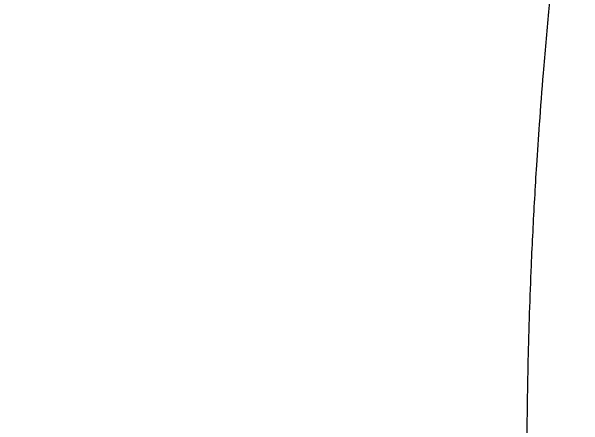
# Model space of a CAD drawing. Header units: millimetres. Extents: x 0 to 1800, y -67 to 2530.
# Drawn here: x 348.3 to 431.5, y 1569.7 to 1630 of the extents above; entities that cross this region are included whole.
import ezdxf

# ---------------------------------------------------------------- set-up
doc = ezdxf.new("R2010")
doc.units = ezdxf.units.MM
doc.layers.add('내부선 및 부속', color=4, linetype='Continuous')
doc.layers.add('치수선', color=7, linetype='Continuous')
doc.styles.add('____', font='')
doc.styles.get('____').set_extended_font_data('굴림')
doc.dimstyles.new('MSADIM', dxfattribs={"dimtxt": 33, "dimasz": 17, "dimexe": 10, "dimexo": 7.5, "dimgap": 10, "dimtad": 0, "dimtih": 1, "dimtoh": 1, "dimdec": 0, "dimzin": 1, "dimdsep": 46, "dimtxsty": '____', "dimcen": 11.25, "dimadec": 0, "dimazin": 0, "dimtfac": 1, "dimtdec": 0, "dimtix": 1, "dimtmove": 0, "dimatfit": 3, "dimfxl": 0, "dimtolj": 1, "dimtzin": 1, "dimarcsym": 0})

# ---------------------------------------------------------------- blocks, each defined once
blk = doc.blocks.new('*D2')
at = {"layer": '치수선', "color": 0, "linetype": 'Continuous', "lineweight": -2}
for p, q in [((555.557, 1762.299), (110.311, 1762.299)), ((120.311, 1745.299), (120.311, 1585.132)), ((120.311, 1379.299), (120.311, 1539.466)), ((555.555, 1362.299), (110.311, 1362.299))]:
    blk.add_line(p, q, dxfattribs=at)
at = {"layer": '치수선', "color": 0, "linetype": 'Continuous'}
for points in [[(117.478, 1745.299), (123.144, 1745.299), (120.311, 1762.299)], [(117.478, 1379.299), (123.144, 1379.299), (120.311, 1362.299)]]:
    blk.add_solid(points, dxfattribs=at)
at = {"layer": '치수선', "color": 0, "linetype": 'Continuous', "insert": (120.311, 1562.299), "char_height": 25, "attachment_point": 5, "style": '____'}
blk.add_mtext('\\A1;400', dxfattribs=at)

msp = doc.modelspace()

# ---------------------------------------------------------------- linework, layer by layer
at = {"layer": '내부선 및 부속', "linetype": 'Continuous', "lineweight": 18}
msp.add_open_spline([(427.232, 1637.87), (426.945, 1635.234), (426.37, 1629.631), (425.652, 1621.534), (425.075, 1614.086), (424.663, 1608), (424.349, 1602.785), (424.09, 1597.923), (423.726, 1590.066), (423.367, 1579.185), (423.191, 1566.003), (423.252, 1553.562), (423.497, 1542.227), (423.826, 1533.395), (424.154, 1526.561), (424.463, 1520.926), (424.909, 1513.948), (425.532, 1505.62), (426.316, 1496.635), (426.951, 1490.44), (427.278, 1487.463), (427.305, 1487.218), (427.332, 1486.973), (427.359, 1486.728)], degree=3, knots=[0.002723, 0.002723, 0.002723, 0.002723, 0.055568, 0.114944, 0.164434, 0.204037, 0.236107, 0.26813, 0.300663, 0.392123, 0.483946, 0.561866, 0.638611, 0.708622, 0.737096, 0.774337, 0.820616, 0.875935, 0.940296, 1, 1, 1, 1.004913, 1.004913, 1.004913, 1.004913], dxfattribs=at)

# ---------------------------------------------------------------- dimensions: what is measured, and where the dimension line sits
at = {"layer": '치수선', "linetype": 'Continuous'}
dim = msp.add_linear_dim(base=(120.311, 1762.299), p1=(563.055, 1362.299), p2=(563.057, 1762.299), angle=270, dimstyle='MSADIM', override={"dimtxt": 25}, dxfattribs=at)
dim.commit()
dim.dimension.update_dxf_attribs({"geometry": '*D2', "text_midpoint": (120.311, 1562.299)})

doc.saveas('drawing.dxf')
